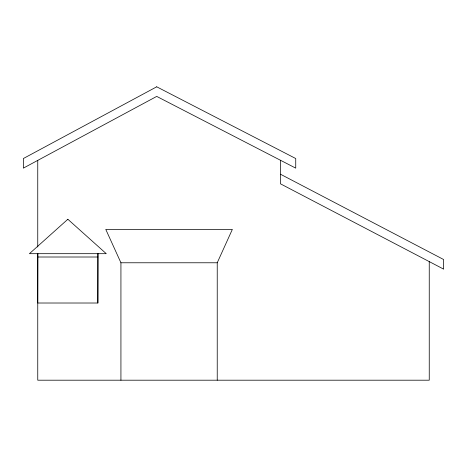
<?xml version="1.0" encoding="UTF-8"?>
<svg xmlns="http://www.w3.org/2000/svg" width="467" height="467" viewBox="0 0 467 467"><rect width="100%" height="100%" fill="white"/><g stroke="black" fill="none" stroke-linecap="round" stroke-linejoin="round"><path stroke-width="0.7" d="M37.85 253.686L37.751 303.013L97.866 303.013L97.936 253.686L97.866 303.013M217.231 380.196L217.231 262.775L232.35 229.396L105.775 229.396L120.93 262.775L120.93 380.196M37.85 257.008L97.866 257.008M120.93 262.775L217.231 262.775M280.463 174.214L443.65 259.535L443.65 269.138L280.463 183.817L280.463 160.257M429.249 261.608L429.249 380.196L37.751 380.196L37.751 253.558M37.751 160.391L37.751 247.002M67.843 219.257L29.421 253.686L106.266 253.686L67.843 219.257M156.714 86.804L23.35 158.535L23.35 168.138L156.714 96.406L295.734 168.138L295.734 158.535L156.714 86.804"/></g></svg>
